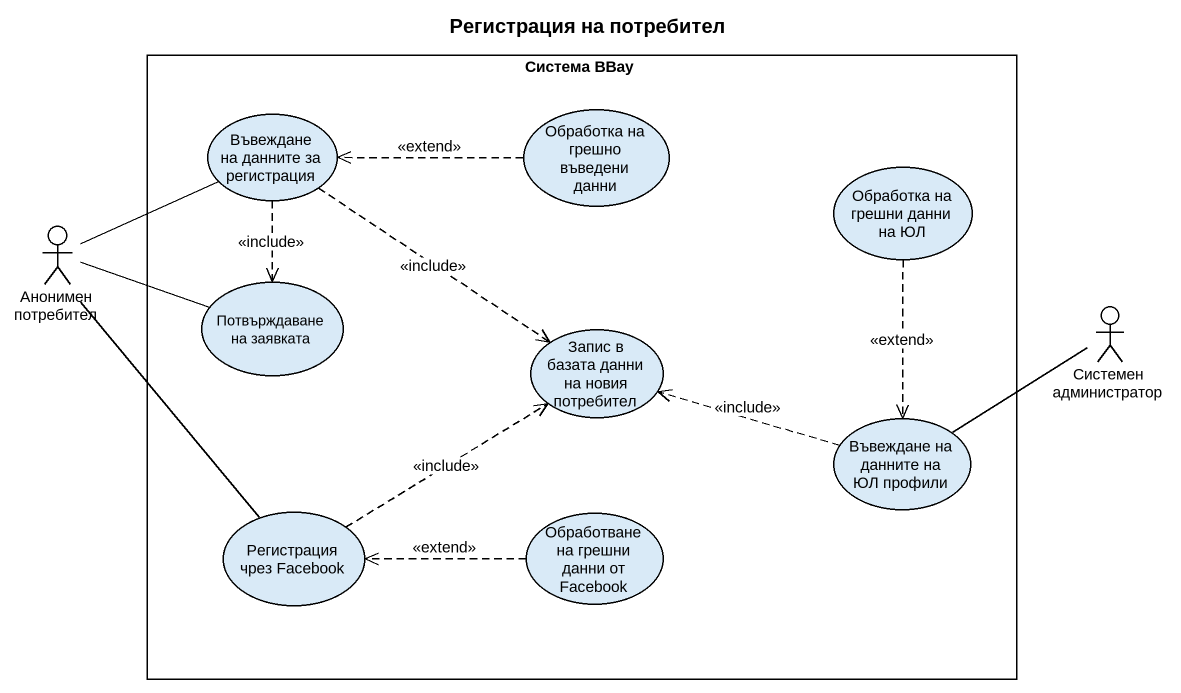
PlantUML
@startuml
title Регистрация на потребител
rectangle "Система BBay" as Система_BBay {
  usecase "Въвеждане на данните за регистрация" as Въвеждане_на_данните_за
  usecase "Обработка на грешно въведени данни" as Обработка_на_грешно
  usecase "Обработка на грешни данни на ЮЛ" as Обработка_на_грешни_данни
  usecase "Потвърждаване на заявката" as Потвърждаване_на_заявката
  usecase "Запис в базата данни на новия потребител" as Запис_в_базата_данни_на
  usecase "Въвеждане на данните на ЮЛ профили" as Въвеждане_на_данните_на_ЮЛ
  usecase "Регистрация чрез Facebook" as Регистрация_чрез_Facebook
  usecase "Обработване на грешни данни от Facebook" as Обработване_на_грешни_данни
}
actor "Анонимен потребител" as Анонимен_потребител
actor "Системен администратор" as Системен_администратор
Въвеждане_на_данните_за ..> Потвърждаване_на_заявката : <<include>>
Въвеждане_на_данните_за ..> Запис_в_базата_данни_на : <<include>>
Обработка_на_грешно .left.> Въвеждане_на_данните_за : <<extend>>
Обработка_на_грешни_данни ..> Въвеждане_на_данните_на_ЮЛ : <<extend>>
Анонимен_потребител -right- Въвеждане_на_данните_за
Анонимен_потребител -right- Потвърждаване_на_заявката
Анонимен_потребител -- Регистрация_чрез_Facebook
Системен_администратор -left- Въвеждане_на_данните_на_ЮЛ
Въвеждане_на_данните_на_ЮЛ .left.> Запис_в_базата_данни_на : <<include>>
Регистрация_чрез_Facebook .up.> Запис_в_базата_данни_на : <<include>>
Обработване_на_грешни_данни .left.> Регистрация_чрез_Facebook : <<extend>>
@enduml
